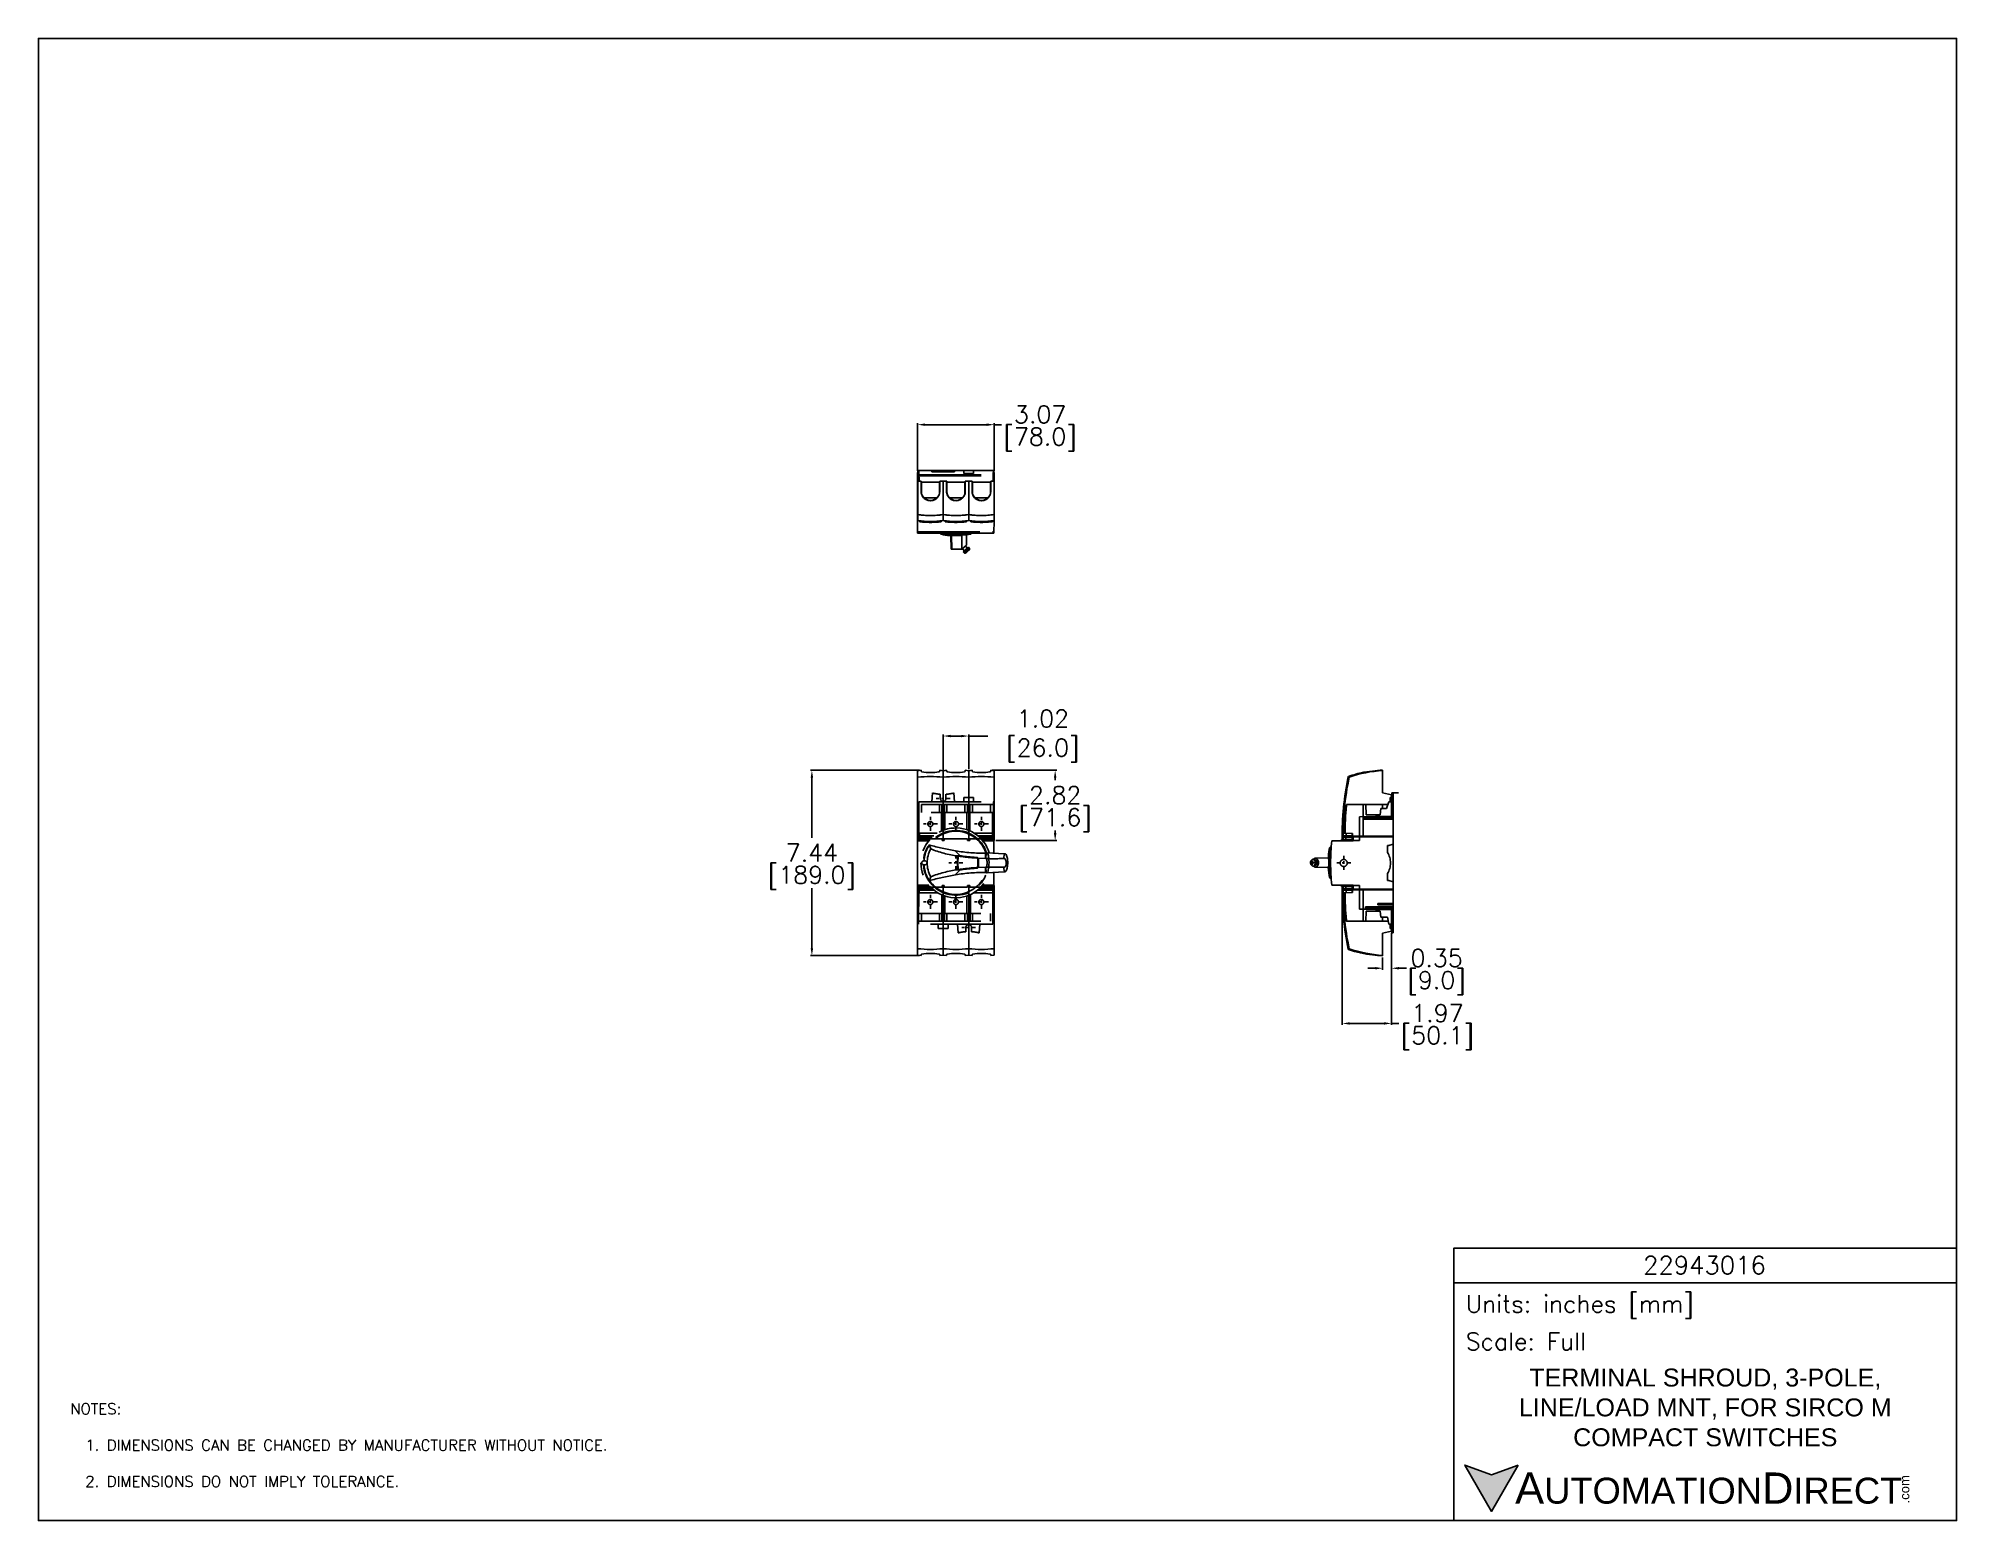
# Model space of a CAD drawing. Header units: inches. Extents: x 864.4 to 941.4, y -8.5 to 51.
import ezdxf

# ---------------------------------------------------------------- set-up
doc = ezdxf.new("R2010")
doc.units = ezdxf.units.IN
doc.header["$LTSCALE"] = 4
doc.header["$MEASUREMENT"] = 0
doc.linetypes.add('CENTER2', pattern=[1.125, 0.75, -0.125, 0.125, -0.125])
doc.linetypes.add('PHANTOM2', pattern=[1.25, 0.625, -0.125, 0.125, -0.125, 0.125, -0.125])
doc.layers.get('0').update_dxf_attribs({"linetype": 'CONTINUOUS'})
doc.layers.get('DEFPOINTS').update_dxf_attribs({"linetype": 'CONTINUOUS'})
for name, color, linetype in [('CENTER', 40, 'CENTER2'), ('DIMENSIONS', 140, 'CONTINUOUS'), ('PHANTOM', 130, 'PHANTOM2'), ('TEXT', 140, 'CONTINUOUS')]:
    doc.layers.add(name, color=color, linetype=linetype)
doc.styles.add('ROMANS', font='romans.shx')
doc.styles.get("Standard").update_dxf_attribs({"font": 'romans.shx'})
doc.styles.add('型式1', font='')
doc.styles.get('型式1').set_extended_font_data('AR MingtiM BIG-5')
doc.dimstyles.get("Standard").update_dxf_attribs({"dimtxt": 0.7, "dimasz": 0.3, "dimexe": 0.0625, "dimexo": 0.0625, "dimgap": 0.0625, "dimtad": 0, "dimtih": 1, "dimtoh": 1, "dimzin": 0, "dimdsep": 46, "dimtxsty": 'Standard', "dimcen": 0.09, "dimadec": 0, "dimazin": 0, "dimtfac": 1, "dimtofl": 0, "dimtmove": 0, "dimatfit": 3, "dimfxl": 1, "dimtolj": 1, "dimtzin": 0, "dimarcsym": 0})

# ---------------------------------------------------------------- blocks, each defined once
blk = doc.blocks.new('*D14')
at = {"layer": 'DEFPOINTS', "color": 0}
for p in [(916.751, 16.9), (918.724, 15.125), (918.724, 11.425)]:
    blk.add_point(p, dxfattribs=at)
at = {"layer": 'DIMENSIONS', "color": 0, "lineweight": -2}
for p, q in [((916.751, 16.838), (916.751, 11.362)), ((918.724, 15.063), (918.724, 11.362)), ((917.051, 11.425), (918.424, 11.425)), ((918.724, 11.425), (919.024, 11.425))]:
    blk.add_line(p, q, dxfattribs=at)
at = {"layer": 'DIMENSIONS', "color": 0}
for points in [[(917.051, 11.475), (917.051, 11.375), (916.751, 11.425)], [(918.424, 11.475), (918.424, 11.375), (918.724, 11.425)]]:
    blk.add_solid(points, dxfattribs=at)
at = {"layer": 'DIMENSIONS', "color": 0, "char_height": 0.7, "attachment_point": 5}
for s, insert in [('\\A1;1.97', (920.569, 11.837)), ('\\A1;[50.1]', (920.569, 10.829))]:
    blk.add_mtext(s, dxfattribs=dict(at, insert=insert))
blk = doc.blocks.new('*D15')
at = {"layer": 'DEFPOINTS', "color": 0}
for p in [(918.724, 15.125), (918.369, 14.138), (918.724, 13.64)]:
    blk.add_point(p, dxfattribs=at)
at = {"layer": 'DIMENSIONS', "color": 0, "lineweight": -2}
for p, q in [((918.724, 15.063), (918.724, 13.578)), ((918.369, 14.075), (918.369, 13.578)), ((918.069, 13.64), (917.769, 13.64)), ((919.024, 13.64), (919.324, 13.64))]:
    blk.add_line(p, q, dxfattribs=at)
at = {"layer": 'DIMENSIONS', "color": 0}
for points in [[(918.069, 13.69), (918.069, 13.59), (918.369, 13.64)], [(919.024, 13.69), (919.024, 13.59), (918.724, 13.64)]]:
    blk.add_solid(points, dxfattribs=at)
at = {"layer": 'DIMENSIONS', "color": 0, "char_height": 0.7, "attachment_point": 5}
for s, insert in [('\\A1;0.35', (920.536, 14.053)), ('\\A1;[9.0]', (920.536, 13.045))]:
    blk.add_mtext(s, dxfattribs=dict(at, insert=insert))
blk = doc.blocks.new('*D16')
at = {"layer": 'DEFPOINTS', "color": 0}
for p in [(901.752, 22.961), (901.752, 21.569), (900.728, 20.732)]:
    blk.add_point(p, dxfattribs=at)
at = {"layer": 'DIMENSIONS', "color": 0, "lineweight": -2}
for p, q in [((900.728, 20.795), (900.728, 23.023)), ((901.028, 22.961), (901.452, 22.961)), ((901.752, 21.632), (901.752, 23.023)), ((901.752, 22.961), (902.527, 22.961))]:
    blk.add_line(p, q, dxfattribs=at)
at = {"layer": 'DIMENSIONS', "color": 0}
for points in [[(901.028, 23.011), (901.028, 22.911), (900.728, 22.961)], [(901.452, 23.011), (901.452, 22.911), (901.752, 22.961)]]:
    blk.add_solid(points, dxfattribs=at)
at = {"layer": 'DIMENSIONS', "color": 0, "insert": (904.489, 22.961), "char_height": 0.7, "attachment_point": 5}
blk.add_mtext('\\A1; 1.02\\P [26.0]', dxfattribs=at)
blk = doc.blocks.new('*D17')
at = {"layer": 'DEFPOINTS', "color": 0}
for p in [(902.775, 35.459), (899.704, 33.544), (902.775, 33.544)]:
    blk.add_point(p, dxfattribs=at)
at = {"layer": 'DIMENSIONS', "color": 0, "lineweight": -2}
for p, q in [((899.704, 33.607), (899.704, 35.522)), ((900.004, 35.459), (902.475, 35.459)), ((902.775, 33.607), (902.775, 35.522)), ((902.775, 35.459), (903.075, 35.459))]:
    blk.add_line(p, q, dxfattribs=at)
at = {"layer": 'DIMENSIONS', "color": 0}
for points in [[(900.004, 35.509), (900.004, 35.409), (899.704, 35.459)], [(902.475, 35.509), (902.475, 35.409), (902.775, 35.459)]]:
    blk.add_solid(points, dxfattribs=at)
at = {"layer": 'DIMENSIONS', "color": 0, "char_height": 0.7, "attachment_point": 5}
for s, insert in [('\\A1;3.07', (904.621, 35.872)), ('\\A1;[78.0]', (904.621, 34.863))]:
    blk.add_mtext(s, dxfattribs=dict(at, insert=insert))
blk = doc.blocks.new('*D19')
at = {"layer": 'DEFPOINTS', "color": 0}
for p in [(899.842, 21.585), (895.459, 14.145), (899.842, 14.145)]:
    blk.add_point(p, dxfattribs=at)
at = {"layer": 'DIMENSIONS', "color": 0, "lineweight": -2}
for p, q in [((899.78, 21.585), (895.397, 21.585)), ((895.459, 21.285), (895.459, 18.873)), ((895.459, 14.445), (895.459, 16.857)), ((899.78, 14.145), (895.397, 14.145))]:
    blk.add_line(p, q, dxfattribs=at)
at = {"layer": 'DIMENSIONS', "color": 0}
for points in [[(895.409, 21.285), (895.509, 21.285), (895.459, 21.585)], [(895.409, 14.445), (895.509, 14.445), (895.459, 14.145)]]:
    blk.add_solid(points, dxfattribs=at)
at = {"layer": 'DIMENSIONS', "color": 0, "char_height": 0.7, "attachment_point": 5}
for s, insert in [('\\A1;7.44', (895.459, 18.278)), ('\\A1;[189.0]', (895.459, 17.269))]:
    blk.add_mtext(s, dxfattribs=dict(at, insert=insert))
blk = doc.blocks.new('*D20')
at = {"layer": 'DEFPOINTS', "color": 0}
for p in [(902.637, 21.585), (902.775, 18.765), (905.224, 18.765)]:
    blk.add_point(p, dxfattribs=at)
at = {"layer": 'DIMENSIONS', "color": 0, "lineweight": -2}
for p, q in [((902.7, 21.585), (905.287, 21.585)), ((905.224, 21.285), (905.224, 21.183)), ((902.838, 18.765), (905.287, 18.765)), ((905.224, 19.065), (905.224, 19.167))]:
    blk.add_line(p, q, dxfattribs=at)
at = {"layer": 'DIMENSIONS', "color": 0}
for points in [[(905.174, 21.285), (905.274, 21.285), (905.224, 21.585)], [(905.174, 19.065), (905.274, 19.065), (905.224, 18.765)]]:
    blk.add_solid(points, dxfattribs=at)
at = {"layer": 'DIMENSIONS', "color": 0, "char_height": 0.7, "attachment_point": 5}
for s, insert in [('\\A1;2.82', (905.224, 20.588)), ('\\A1;[71.6]', (905.224, 19.579))]:
    blk.add_mtext(s, dxfattribs=dict(at, insert=insert))

msp = doc.modelspace()

# ---------------------------------------------------------------- hatches: boundary and pattern name
at = {"layer": 'TEXT'}
msp.add_hatch(color=256, dxfattribs=at).paths.add_polyline_path([(923.81, -6.304), (922.736, -6.695), (921.662, -6.304), (922.736, -8.164)])

# ---------------------------------------------------------------- linework, layer by layer
for p, q in [((899.712, 31.609), (899.712, 33.543)), ((899.712, 33.543), (899.756, 33.543)), ((899.846, 33.189), (899.712, 33.189)), ((899.756, 33.543), (899.759, 33.189)), ((899.846, 32.788), (899.846, 33.189)), ((900.594, 33.189), (900.594, 32.788)), ((900.594, 33.189), (900.732, 33.189)), ((900.732, 31.848), (900.732, 33.189)), ((900.87, 33.189), (900.732, 33.189)), ((900.87, 32.788), (900.87, 33.189)), ((901.618, 33.189), (901.618, 32.788)), ((901.618, 33.189), (901.756, 33.189)), ((901.756, 31.848), (901.756, 33.189)), ((901.893, 33.189), (901.756, 33.189)), ((901.893, 32.788), (901.893, 33.189)), ((902.641, 33.189), (902.641, 32.788)), ((902.641, 33.189), (902.775, 33.189)), ((902.729, 33.189), (902.732, 33.543)), ((902.732, 33.543), (902.775, 33.543)), ((902.775, 31.609), (902.775, 33.543)), ((900.732, 31.609), (900.732, 31.848)), ((901.756, 31.609), (901.756, 31.848))]:
    msp.add_line(p, q)
at = {"ltscale": 0.25}
for p, q in [((899.842, 21.585), (899.704, 21.569)), ((899.704, 21.569), (899.704, 21.305)), ((899.842, 21.585), (899.842, 21.543)), ((900.59, 21.585), (900.728, 21.569)), ((900.59, 21.543), (900.59, 21.585)), ((900.866, 21.585), (900.728, 21.569)), ((900.728, 21.305), (900.728, 21.569)), ((900.728, 21.569), (900.728, 21.305)), ((900.866, 21.585), (900.866, 21.543)), ((901.614, 21.585), (901.752, 21.569)), ((901.614, 21.543), (901.614, 21.585)), ((901.889, 21.585), (901.752, 21.569)), ((901.752, 21.305), (901.752, 21.569)), ((901.752, 21.569), (901.752, 21.305)), ((901.889, 21.585), (901.889, 21.543)), ((902.637, 21.585), (902.775, 21.569)), ((902.637, 21.543), (902.637, 21.585)), ((902.775, 21.305), (902.775, 21.569)), ((902.775, 21.305), (902.775, 21.569)), ((918.369, 21.576), (918.369, 21.592)), ((918.369, 20.684), (918.369, 21.576)), ((900.728, 18.765), (900.728, 21.305)), ((901.752, 18.765), (901.752, 21.305)), ((902.775, 18.765), (902.775, 21.305)), ((918.724, 20.605), (918.369, 20.684)), ((918.724, 19.74), (918.724, 20.605)), ((917.436, 19.718), (918.724, 19.74)), ((917.436, 19.711), (918.719, 19.733)), ((917.436, 18.772), (917.436, 19.718)), ((918.719, 19.733), (918.719, 19.74)), ((899.704, 18.765), (899.748, 18.765)), ((899.748, 18.765), (899.748, 18.83)), ((899.748, 18.83), (900.685, 18.83)), ((900.685, 18.83), (900.685, 18.765)), ((900.685, 18.765), (900.728, 18.765)), ((900.728, 18.765), (900.771, 18.765)), ((900.771, 18.765), (900.771, 18.83)), ((900.771, 18.83), (901.708, 18.83)), ((901.708, 18.83), (901.708, 18.765)), ((901.708, 18.765), (901.752, 18.765)), ((901.752, 18.765), (901.795, 18.765)), ((901.795, 18.765), (901.795, 18.83)), ((901.795, 18.83), (902.732, 18.83)), ((902.732, 18.83), (902.732, 18.765)), ((902.732, 18.765), (902.775, 18.765)), ((916.751, 18.83), (916.781, 18.83)), ((916.756, 18.837), (916.786, 18.837)), ((916.781, 18.83), (916.783, 18.765)), ((916.783, 18.765), (916.781, 18.83)), ((916.783, 18.765), (916.789, 18.765)), ((916.786, 18.837), (916.788, 18.772)), ((916.788, 18.772), (916.786, 18.837)), ((916.788, 18.772), (917.436, 18.772)), ((916.789, 18.765), (916.789, 18.772)), ((916.789, 18.765), (917.431, 18.765)), ((917.431, 18.765), (917.431, 18.772)), ((899.704, 16.965), (899.704, 14.425)), ((899.748, 16.965), (899.704, 16.965)), ((899.748, 16.9), (899.748, 16.965)), ((900.685, 16.965), (900.685, 16.9)), ((900.728, 16.965), (900.685, 16.965)), ((900.728, 16.965), (900.728, 14.425)), ((900.771, 16.965), (900.728, 16.965)), ((900.771, 16.9), (900.771, 16.965)), ((901.708, 16.965), (901.708, 16.9)), ((901.752, 16.965), (901.708, 16.965)), ((901.752, 16.965), (901.752, 14.425)), ((901.795, 16.965), (901.752, 16.965)), ((901.795, 16.9), (901.795, 16.965)), ((902.732, 16.965), (902.732, 16.9)), ((902.775, 16.965), (902.732, 16.965)), ((902.775, 16.965), (902.775, 14.425)), ((916.781, 16.9), (916.783, 16.965)), ((916.783, 16.965), (916.781, 16.9)), ((916.789, 16.965), (916.783, 16.965)), ((916.786, 16.893), (916.788, 16.958)), ((916.788, 16.958), (916.786, 16.893)), ((917.436, 16.958), (916.788, 16.958)), ((916.789, 16.958), (916.789, 16.965)), ((916.789, 16.965), (917.431, 16.965)), ((917.431, 16.965), (917.431, 16.958)), ((917.436, 16.012), (917.436, 16.958)), ((899.748, 16.9), (900.685, 16.9)), ((900.771, 16.9), (901.708, 16.9)), ((901.795, 16.9), (902.732, 16.9)), ((916.781, 16.9), (916.751, 16.9)), ((916.786, 16.893), (916.756, 16.893)), ((917.436, 16.019), (918.719, 15.997)), ((918.724, 15.99), (917.436, 16.012)), ((918.719, 15.997), (918.719, 15.99)), ((918.724, 15.125), (918.724, 15.99)), ((918.369, 15.047), (918.724, 15.125)), ((918.369, 14.154), (918.369, 15.047)), ((899.704, 14.425), (899.704, 14.161)), ((899.704, 14.161), (899.842, 14.145)), ((899.842, 14.145), (899.842, 14.187)), ((900.59, 14.187), (900.59, 14.145)), ((900.59, 14.145), (900.728, 14.161)), ((900.728, 14.425), (900.728, 14.161)), ((900.728, 14.425), (900.728, 14.161)), ((900.728, 14.161), (900.866, 14.145)), ((900.866, 14.145), (900.866, 14.187)), ((901.614, 14.187), (901.614, 14.145)), ((901.614, 14.145), (901.752, 14.161)), ((901.752, 14.425), (901.752, 14.161)), ((901.752, 14.425), (901.752, 14.161)), ((901.752, 14.161), (901.889, 14.145)), ((901.889, 14.145), (901.889, 14.187)), ((902.637, 14.187), (902.637, 14.145)), ((902.637, 14.145), (902.775, 14.161)), ((902.775, 14.425), (902.775, 14.161)), ((918.369, 14.205), (918.369, 14.219)), ((918.369, 14.138), (918.369, 14.154))]:
    msp.add_line(p, q, dxfattribs=at)
for centre, radius, start, end in [((900.22, 32.787), 0.374, 179.9691, 0.0309), ((901.244, 32.787), 0.374, 179.9691, 0.0309), ((902.267, 32.787), 0.374, 179.9691, 0.0309), ((900.22, 35.432), 3.62, 261.93516, 278.12778), ((900.22, 35.193), 3.62, 261.93516, 278.12778), ((901.244, 35.488), 3.676, 261.99676, 278.00373), ((901.244, 35.25), 3.676, 261.997, 278.003), ((902.26, 35.433), 3.62, 261.99809, 278.19073), ((902.267, 35.193), 3.62, 261.87222, 278.06484), ((900.216, 16.568), 4.765, 83.83367, 96.16633), ((900.216, 23.61), 2.115, 260.64893, 279.35107), ((901.24, 16.568), 4.765, 83.83367, 96.16633), ((901.24, 23.61), 2.115, 260.64893, 279.35107), ((902.263, 16.568), 4.765, 83.83367, 96.16633), ((902.263, 23.61), 2.115, 260.64893, 279.35107), ((900.216, 19.162), 4.765, 263.83367, 276.16633), ((900.216, 12.12), 2.115, 80.64893, 99.35107), ((901.24, 19.162), 4.765, 263.83367, 276.16633), ((901.24, 12.12), 2.115, 80.64893, 99.35107), ((902.263, 19.162), 4.765, 263.83367, 276.16633), ((902.263, 12.12), 2.115, 80.64893, 99.35107)]:
    msp.add_arc(centre, radius, start, end)
for centre, radius, start, end in [((918.724, 16.229), 5.359, 93.79092, 108.44538), ((918.724, 16.229), 5.375, 93.77955, 98.08399), ((899.884, 21.573), 0.0512, 214.79345, 256.70498), ((900.548, 21.573), 0.0512, 283.29502, 325.20655), ((900.908, 21.573), 0.0512, 214.79345, 256.70498), ((901.572, 21.573), 0.0512, 283.29502, 325.20655), ((901.932, 21.573), 0.0512, 214.79345, 256.70498), ((902.595, 21.573), 0.0512, 283.29502, 325.20655), ((927.455, 19.062), 10.707, 167.76647, 181.243), ((927.46, 19.069), 10.707, 167.76647, 181.243), ((927.46, 19.069), 10.67, 167.8647, 181.5963), ((918.724, 16.229), 5.394, 102.0553, 108.67677), ((927.46, 16.661), 10.67, 178.40369, 192.1353), ((927.455, 16.668), 10.707, 178.75692, 192.23372), ((927.46, 16.661), 10.707, 178.75692, 192.23372), ((899.884, 14.158), 0.0512, 103.29502, 145.20655), ((900.548, 14.158), 0.0512, 34.79345, 76.70498), ((900.908, 14.158), 0.0512, 103.29502, 145.20655), ((901.572, 14.158), 0.0512, 34.79345, 76.70498), ((901.932, 14.158), 0.0512, 103.29502, 145.20655), ((902.595, 14.158), 0.0512, 34.79345, 76.70498), ((918.368, 18.34), 4.179, 250.84214, 264.50426), ((918.724, 19.502), 5.359, 251.55462, 266.20908), ((918.724, 19.502), 5.375, 261.91601, 266.22045)]:
    msp.add_arc(centre, radius, start, end, dxfattribs=at)
for points, knots in [([(899.704, 21.305), (899.704, 21.098), (899.704, 20.683), (899.704, 20.049), (899.704, 19.409), (899.704, 18.98), (899.704, 18.765)], [0, 0, 0, 0, 0.248199, 0.496398, 0.748201, 1, 1, 1, 1]), ([(916.996, 21.338), (916.998, 21.337), (917, 21.335), (917.019, 21.32), (917.028, 21.313)], [0, 0, 0, 0, 0.493526, 1, 1, 1, 1]), ([(917.968, 21.551), (917.925, 21.545), (917.841, 21.533), (917.728, 21.519), (917.643, 21.508), (917.608, 21.504), (917.595, 21.503), (917.596, 21.503), (917.597, 21.503)], [0, 0, 0, 0, 0.216992, 0.434034, 0.649827, 0.863928, 0.912864, 1, 1, 1, 1]), ([(917.028, 14.418), (917.019, 14.411), (917.002, 14.397), (916.994, 14.39), (916.996, 14.392), (916.996, 14.392)], [0, 0, 0, 0, 0.493545, 0.987087, 1, 1, 1, 1])]:
    msp.add_open_spline(points, degree=3, knots=knots, dxfattribs=at)
at = {"layer": 'CENTER', "ltscale": 0.05}
for p, q in [((901.009, 20.452), (900.448, 20.452)), ((900.728, 20.171), (900.728, 20.732)), ((900.497, 19.431), (899.936, 19.431)), ((900.216, 19.151), (900.216, 19.712)), ((901.52, 19.431), (900.959, 19.431)), ((901.24, 19.151), (901.24, 19.712)), ((902.544, 19.431), (901.983, 19.431)), ((902.263, 19.151), (902.263, 19.712)), ((901.516, 17.871), (900.955, 17.871)), ((901.236, 17.591), (901.236, 18.152)), ((917.088, 17.865), (916.527, 17.865)), ((916.807, 17.585), (916.807, 18.146)), ((900.497, 16.299), (899.936, 16.299)), ((900.216, 16.019), (900.216, 16.58)), ((901.52, 16.299), (900.959, 16.299)), ((901.24, 16.019), (901.24, 16.58)), ((902.544, 16.299), (901.983, 16.299)), ((902.263, 16.019), (902.263, 16.58)), ((901.752, 15), (901.752, 15.561)), ((901.752, 14.998), (901.752, 15.559)), ((902.032, 15.278), (901.471, 15.278))]:
    msp.add_line(p, q, dxfattribs=at)
at = {"layer": 'DEFPOINTS'}
msp.add_lwpolyline([(941.409, -8.534), (864.409, -8.534), (864.409, 50.966), (941.409, 50.966)], close=True, dxfattribs=at)
at = {"layer": 'PHANTOM'}
for p, q in [((899.704, 33.544), (899.724, 33.544)), ((899.704, 33.544), (899.704, 33.19)), ((899.704, 33.19), (899.704, 31.104)), ((899.842, 33.19), (899.704, 33.19)), ((899.714, 33.623), (899.756, 33.623)), ((899.714, 33.544), (899.714, 33.623)), ((899.724, 33.544), (899.727, 33.19)), ((899.756, 33.623), (900.275, 33.623)), ((899.756, 33.19), (899.756, 33.623)), ((899.756, 33.448), (902.741, 33.448)), ((899.756, 33.408), (902.741, 33.408)), ((899.842, 32.788), (899.842, 33.19)), ((900.578, 33.149), (899.854, 33.149)), ((899.854, 33.149), (899.854, 32.689)), ((900.275, 33.623), (900.3, 33.623)), ((900.275, 33.561), (900.275, 33.623)), ((900.3, 33.564), (900.275, 33.561)), ((901.181, 33.561), (900.275, 33.561)), ((900.3, 33.564), (900.3, 33.623)), ((900.3, 33.623), (900.614, 33.623)), ((900.3, 33.564), (900.614, 33.562)), ((900.578, 32.689), (900.578, 33.149)), ((900.59, 33.19), (900.59, 32.788)), ((900.728, 33.19), (900.59, 33.19)), ((900.614, 33.562), (900.614, 33.623)), ((900.614, 33.623), (900.842, 33.623)), ((900.728, 31.848), (900.728, 33.19)), ((900.866, 33.19), (900.728, 33.19)), ((900.842, 33.562), (900.842, 33.623)), ((900.842, 33.623), (901.156, 33.623)), ((900.842, 33.564), (901.156, 33.564)), ((900.866, 32.788), (900.866, 33.19)), ((901.602, 33.149), (900.878, 33.149)), ((900.878, 33.149), (900.878, 32.689)), ((901.156, 33.564), (901.156, 33.623)), ((901.156, 33.623), (901.181, 33.623)), ((901.181, 33.561), (901.156, 33.564)), ((901.181, 33.623), (901.181, 33.561)), ((901.181, 33.623), (902.744, 33.623)), ((901.555, 33.619), (901.555, 33.497)), ((901.555, 33.619), (901.949, 33.619)), ((901.949, 33.497), (901.555, 33.497)), ((901.602, 32.689), (901.602, 33.149)), ((901.614, 33.19), (901.614, 32.788)), ((901.752, 33.19), (901.614, 33.19)), ((901.752, 31.848), (901.752, 33.19)), ((901.889, 33.19), (901.752, 33.19)), ((901.889, 32.788), (901.889, 33.19)), ((902.626, 33.149), (901.901, 33.149)), ((901.901, 33.149), (901.901, 32.689)), ((901.949, 33.497), (901.949, 33.619)), ((902.626, 32.689), (902.626, 33.149)), ((902.637, 33.19), (902.637, 32.788)), ((902.775, 33.19), (902.637, 33.19)), ((902.741, 33.408), (902.737, 33.19)), ((902.744, 33.623), (902.741, 33.448)), ((902.741, 33.448), (902.741, 33.408)), ((902.744, 33.623), (902.768, 33.623)), ((902.752, 33.19), (902.756, 33.544)), ((902.756, 33.544), (902.775, 33.544)), ((902.768, 33.622), (902.768, 33.623)), ((902.768, 33.544), (902.768, 33.622)), ((902.775, 33.544), (902.775, 33.19)), ((902.775, 31.848), (902.775, 33.19)), ((900.477, 32.526), (899.95, 32.526)), ((901.5, 32.526), (900.974, 32.526)), ((902.524, 32.526), (901.998, 32.526)), ((899.785, 31.599), (899.788, 31.563)), ((900.645, 31.563), (900.647, 31.599)), ((900.728, 31.61), (900.728, 31.848)), ((900.809, 31.599), (900.811, 31.563)), ((901.668, 31.563), (901.671, 31.599)), ((901.752, 31.61), (901.752, 31.848)), ((901.833, 31.599), (901.835, 31.563)), ((902.709, 31.601), (902.709, 31.565)), ((902.768, 31.104), (902.775, 31.61)), ((902.775, 31.848), (902.775, 31.61)), ((902.775, 31.615), (902.775, 31.614)), ((899.704, 31.154), (902.768, 31.154)), ((899.704, 31.104), (900.614, 31.104)), ((900.614, 31.104), (900.614, 31.097)), ((900.614, 31.097), (901.858, 31.097)), ((900.645, 31.064), (901.833, 31.066)), ((901.039, 31.012), (901.065, 31.016)), ((901.039, 31.012), (901.048, 30.465)), ((901.065, 31.016), (901.072, 30.465)), ((901.472, 31.02), (901.667, 31.036)), ((901.472, 31.02), (901.472, 30.465)), ((901.66, 30.622), (901.667, 31.036)), ((901.667, 31.036), (901.833, 31.066)), ((901.858, 31.097), (901.858, 31.105)), ((901.867, 31.105), (902.768, 31.104)), ((901.048, 30.465), (901.072, 30.465)), ((901.072, 30.465), (901.472, 30.465)), ((901.472, 30.465), (901.66, 30.622)), ((901.501, 30.489), (901.577, 30.399)), ((901.532, 30.361), (901.743, 30.538)), ((901.532, 30.361), (901.573, 30.312)), ((901.573, 30.312), (901.783, 30.49)), ((901.698, 30.5), (901.622, 30.59)), ((901.691, 30.355), (901.646, 30.32)), ((901.689, 30.357), (901.719, 30.382)), ((901.691, 30.355), (901.689, 30.357)), ((901.721, 30.38), (901.719, 30.382)), ((901.763, 30.419), (901.721, 30.38)), ((901.783, 30.49), (901.743, 30.538)), ((899.756, 19.058), (899.756, 20.316)), ((899.756, 20.316), (902.741, 20.316)), ((902.744, 20.206), (899.756, 20.206)), ((899.854, 19.895), (899.854, 20.206)), ((900.578, 20.206), (899.854, 20.206)), ((900.3, 20.675), (900.275, 20.316)), ((900.578, 19.895), (900.578, 20.206)), ((900.614, 20.45), (900.614, 20.623)), ((900.673, 19.895), (900.673, 20.206)), ((900.779, 19.895), (900.779, 20.206)), ((900.842, 20.623), (900.842, 20.45)), ((900.878, 19.895), (900.878, 20.206)), ((901.181, 20.316), (901.156, 20.675)), ((901.555, 20.493), (901.555, 20.316)), ((901.949, 20.493), (901.555, 20.493)), ((901.602, 20.206), (901.602, 19.895)), ((901.7, 19.895), (901.7, 20.206)), ((901.804, 20.206), (901.804, 19.15)), ((901.901, 19.895), (901.901, 20.206)), ((901.949, 20.316), (901.949, 20.493)), ((902.626, 20.206), (902.626, 19.895)), ((902.744, 20.316), (902.741, 20.316)), ((902.744, 20.316), (902.744, 19.679)), ((916.912, 20.206), (916.923, 20.206)), ((916.923, 20.206), (918.583, 20.206)), ((917.585, 19.694), (917.585, 20.206)), ((917.701, 20.206), (917.708, 19.804)), ((918.276, 19.804), (918.3, 20.046)), ((918.3, 20.046), (918.525, 20.046)), ((918.362, 20.206), (918.365, 20.046)), ((918.525, 20.046), (918.623, 20.316)), ((918.623, 20.316), (918.798, 20.316)), ((918.672, 20.316), (918.672, 20.493)), ((918.672, 20.493), (918.794, 20.493)), ((918.737, 20.493), (918.739, 20.675)), ((918.739, 20.675), (918.798, 20.675)), ((918.794, 20.493), (918.794, 20.316)), ((918.798, 20.675), (918.798, 20.316)), ((918.798, 20.675), (918.999, 20.675)), ((918.798, 19.694), (918.798, 20.316)), ((899.704, 19.694), (899.704, 19.627)), ((899.704, 16.979), (899.704, 19.686)), ((899.756, 19.686), (899.704, 19.686)), ((902.744, 19.895), (899.756, 19.895)), ((900.656, 19.145), (900.656, 19.895)), ((900.8, 19.201), (900.8, 19.895)), ((901.68, 19.895), (901.68, 19.199)), ((902.712, 19.895), (902.712, 18.813)), ((902.768, 19.615), (902.712, 19.615)), ((902.728, 19.679), (902.728, 19.615)), ((902.728, 19.679), (902.768, 19.679)), ((902.768, 19.615), (902.768, 19.679)), ((902.768, 18.254), (902.768, 19.615)), ((902.768, 19.485), (902.768, 19.544)), ((917.585, 19.694), (918.798, 19.694)), ((917.585, 19.694), (917.585, 19.627)), ((918.798, 19.627), (917.585, 19.627)), ((917.585, 18.942), (917.585, 19.627)), ((917.708, 19.804), (918.276, 19.804)), ((918.798, 19.627), (918.798, 19.694)), ((918.798, 18.942), (918.798, 19.627)), ((899.764, 18.906), (899.704, 18.87)), ((900.147, 18.751), (899.704, 18.751)), ((899.756, 19.058), (900.493, 19.058)), ((899.758, 19.058), (899.758, 18.902)), ((899.758, 18.755), (899.758, 18.818)), ((899.758, 18.818), (899.766, 18.816)), ((899.764, 18.818), (899.758, 18.818)), ((899.788, 18.755), (899.758, 18.755)), ((899.764, 18.818), (899.764, 18.906)), ((899.764, 18.818), (899.766, 18.816)), ((899.766, 18.816), (899.766, 18.835)), ((899.766, 18.835), (899.767, 18.835)), ((899.769, 19.058), (899.767, 19.057)), ((899.767, 18.835), (899.767, 19.057)), ((899.769, 19.058), (899.769, 19.058)), ((899.771, 18.751), (899.771, 18.755)), ((899.775, 19.058), (899.775, 18.956)), ((899.775, 18.956), (899.779, 18.956)), ((899.775, 18.956), (900.352, 18.956)), ((899.779, 18.9), (899.775, 18.9)), ((899.775, 18.9), (899.775, 18.813)), ((900.286, 18.9), (899.775, 18.9)), ((899.775, 18.813), (899.788, 18.81)), ((900.201, 18.813), (899.775, 18.813)), ((899.779, 18.956), (899.779, 18.9)), ((899.788, 18.813), (899.788, 18.755)), ((900.229, 18.427), (900.173, 18.588)), ((902.712, 19.057), (901.979, 19.057)), ((902.12, 18.956), (902.704, 18.956)), ((902.704, 18.9), (902.185, 18.9)), ((902.712, 18.813), (902.271, 18.813)), ((902.768, 18.751), (902.324, 18.751)), ((902.7, 18.956), (902.7, 18.9)), ((902.704, 18.956), (902.7, 18.956)), ((902.704, 18.9), (902.7, 18.9)), ((902.704, 18.956), (902.704, 18.9)), ((902.708, 18.755), (902.708, 18.751)), ((902.709, 18.755), (902.709, 18.813)), ((902.712, 18.813), (902.709, 18.81)), ((902.716, 18.751), (902.716, 18.947)), ((902.716, 18.947), (902.768, 18.915)), ((902.768, 18.751), (902.768, 18.915)), ((916.305, 18.499), (916.272, 18.499)), ((916.272, 18.499), (916.272, 17.877)), ((916.329, 18.744), (916.329, 18.744)), ((917.187, 18.751), (916.33, 18.751)), ((917.16, 18.818), (916.713, 18.81)), ((916.713, 18.81), (916.713, 18.751)), ((916.74, 18.81), (916.74, 18.751)), ((916.831, 19.056), (916.859, 19.058)), ((916.831, 18.956), (917.16, 18.959)), ((916.831, 18.956), (916.831, 18.901)), ((917.16, 18.898), (916.831, 18.901)), ((917.16, 19.055), (916.859, 19.058)), ((916.859, 18.956), (916.859, 18.9)), ((916.896, 18.813), (916.896, 18.9)), ((916.902, 19.057), (916.902, 18.956)), ((917.148, 18.958), (917.148, 19.055)), ((917.148, 18.898), (917.148, 18.817)), ((917.16, 19.055), (917.16, 18.959)), ((917.16, 18.947), (917.187, 18.91)), ((917.585, 18.942), (917.16, 18.947)), ((917.16, 18.947), (917.16, 18.898)), ((917.16, 18.751), (917.16, 18.818)), ((917.187, 18.751), (917.187, 18.91)), ((917.187, 18.91), (918.798, 18.91)), ((918.798, 18.942), (917.585, 18.942)), ((918.611, 18.564), (918.563, 18.564)), ((918.563, 18.564), (918.563, 18.291)), ((918.611, 18.564), (918.798, 18.618)), ((918.798, 18.91), (918.798, 18.942)), ((918.798, 18.618), (918.798, 18.91)), ((918.798, 18.618), (918.798, 17.113)), ((901.213, 18.358), (901.406, 18.152)), ((901.221, 18.357), (901.221, 18.349)), ((901.389, 18.171), (901.308, 18.147)), ((901.331, 18.144), (901.367, 18.154)), ((901.389, 18.152), (901.389, 18.171)), ((902.099, 18.081), (902.126, 18.062)), ((902.108, 18.084), (902.108, 18.075)), ((902.139, 18.062), (902.108, 18.084)), ((902.428, 18.046), (902.139, 18.062)), ((902.47, 18.27), (902.428, 18.046)), ((902.428, 18.254), (902.448, 18.254)), ((902.428, 18.254), (902.428, 18.046)), ((902.47, 18.27), (902.448, 18.254)), ((902.47, 18.27), (902.475, 18.27)), ((903.194, 18.231), (902.475, 18.27)), ((902.475, 18.27), (902.475, 18.27)), ((903.156, 18.049), (903.194, 18.231)), ((915.53, 17.897), (915.495, 17.897)), ((915.53, 17.857), (915.495, 17.857)), ((915.53, 17.897), (915.531, 17.954)), ((915.551, 17.897), (915.53, 17.897)), ((915.531, 17.8), (915.53, 17.857)), ((915.53, 17.857), (915.551, 17.857)), ((915.531, 17.8), (915.556, 17.82)), ((915.555, 17.897), (915.557, 17.954)), ((915.593, 17.897), (915.555, 17.897)), ((915.555, 17.857), (915.593, 17.857)), ((915.557, 17.8), (915.555, 17.857)), ((915.624, 18.015), (915.579, 18.015)), ((915.579, 17.739), (915.624, 17.739)), ((916.195, 18.072), (915.64, 18.062)), ((915.64, 18.013), (915.64, 18.062)), ((915.64, 17.692), (915.64, 17.741)), ((915.734, 17.956), (915.697, 17.956)), ((915.697, 17.798), (915.734, 17.798)), ((915.729, 17.958), (915.725, 17.956)), ((915.725, 17.798), (915.729, 17.796)), ((916.239, 17.287), (916.239, 18.467)), ((916.272, 17.877), (916.272, 17.255)), ((899.704, 16.979), (899.764, 16.979)), ((899.704, 16.115), (899.704, 16.979)), ((899.768, 16.981), (899.764, 16.979)), ((899.764, 16.979), (899.764, 16.783)), ((899.768, 16.981), (900.155, 16.981)), ((899.768, 16.673), (899.768, 16.981)), ((900.229, 17.315), (900.173, 17.154)), ((901.213, 17.384), (901.406, 17.59)), ((901.221, 17.385), (901.221, 17.393)), ((901.389, 17.571), (901.308, 17.595)), ((901.367, 17.588), (901.331, 17.599)), ((901.389, 17.571), (901.389, 17.591)), ((902.119, 17.68), (902.091, 17.661)), ((902.139, 17.68), (902.108, 17.658)), ((902.108, 17.673), (902.108, 17.658)), ((902.139, 17.68), (902.428, 17.696)), ((902.316, 16.981), (902.724, 16.981)), ((902.428, 17.696), (902.47, 17.472)), ((902.428, 17.696), (902.428, 17.488)), ((902.448, 17.488), (902.428, 17.488)), ((902.448, 17.488), (902.47, 17.472)), ((902.47, 17.472), (902.475, 17.472)), ((902.475, 17.472), (903.194, 17.511)), ((902.475, 17.472), (902.475, 17.472)), ((902.724, 16.981), (902.724, 15.414)), ((902.724, 16.979), (902.768, 16.979)), ((902.768, 16.979), (902.768, 16.986)), ((902.768, 16.856), (902.768, 16.979)), ((902.768, 16.815), (902.768, 16.979)), ((903.156, 17.693), (903.194, 17.511)), ((915.64, 17.692), (916.195, 17.682)), ((916.272, 17.255), (916.303, 17.255)), ((916.329, 16.986), (916.327, 16.986)), ((916.33, 16.979), (917.187, 16.979)), ((916.713, 16.979), (916.713, 16.92)), ((916.74, 16.92), (916.74, 16.979)), ((917.16, 16.913), (917.16, 16.979)), ((917.187, 16.82), (917.187, 16.979)), ((918.563, 17.439), (918.563, 17.166)), ((918.563, 17.166), (918.611, 17.166)), ((918.798, 17.113), (918.611, 17.166)), ((918.798, 16.82), (918.798, 17.113)), ((899.704, 16.82), (899.764, 16.783)), ((899.757, 16.788), (899.757, 16.115)), ((899.757, 16.673), (900.512, 16.673)), ((899.768, 16.917), (900.211, 16.917)), ((899.775, 16.83), (900.299, 16.83)), ((899.775, 16.774), (899.775, 16.83)), ((900.366, 16.774), (899.775, 16.774)), ((900.676, 15.525), (900.676, 16.588)), ((900.8, 15.836), (900.8, 16.541)), ((901.68, 16.543), (901.68, 15.836)), ((901.823, 16.601), (901.823, 15.836)), ((901.96, 16.673), (902.724, 16.673)), ((902.724, 16.774), (902.105, 16.774)), ((902.172, 16.83), (902.724, 16.83)), ((902.26, 16.917), (902.724, 16.917)), ((902.724, 16.829), (902.768, 16.856)), ((902.724, 16.83), (902.724, 16.83)), ((902.724, 16.774), (902.724, 16.774)), ((902.724, 16.672), (902.724, 16.673)), ((902.768, 16.044), (902.768, 16.856)), ((916.713, 16.92), (916.74, 16.92)), ((916.74, 16.92), (917.16, 16.913)), ((916.831, 16.83), (916.831, 16.775)), ((916.831, 16.672), (917.16, 16.675)), ((916.859, 16.83), (917.16, 16.833)), ((916.859, 16.83), (916.859, 16.774)), ((917.16, 16.772), (916.859, 16.774)), ((916.896, 16.83), (916.896, 16.917)), ((916.902, 16.774), (916.902, 16.673)), ((917.148, 16.913), (917.148, 16.832)), ((917.148, 16.675), (917.148, 16.772)), ((917.16, 16.783), (917.16, 16.833)), ((917.16, 16.783), (917.187, 16.82)), ((917.16, 16.783), (917.585, 16.788)), ((917.16, 16.772), (917.16, 16.675)), ((918.798, 16.82), (917.187, 16.82)), ((917.585, 16.788), (918.798, 16.788)), ((917.585, 15.525), (917.585, 16.788)), ((918.171, 16.245), (918.798, 16.245)), ((918.171, 16.186), (918.171, 16.245)), ((918.171, 16.186), (918.798, 16.186)), ((918.23, 16.186), (918.23, 16.245)), ((918.798, 16.788), (918.798, 16.82)), ((918.798, 16.245), (918.798, 16.788)), ((918.798, 16.245), (918.798, 16.186)), ((918.798, 16.111), (918.798, 16.186)), ((899.757, 16.115), (899.704, 16.115)), ((899.735, 15.414), (899.735, 16.115)), ((899.735, 15.836), (902.724, 15.836)), ((899.735, 15.525), (902.724, 15.525)), ((899.735, 15.414), (899.738, 15.414)), ((902.724, 15.414), (899.738, 15.414)), ((899.854, 15.525), (899.854, 15.836)), ((900.531, 15.414), (900.531, 15.237)), ((900.578, 15.836), (900.578, 15.525)), ((900.779, 15.836), (900.779, 15.525)), ((900.878, 15.525), (900.878, 15.836)), ((900.925, 15.237), (900.925, 15.414)), ((901.298, 15.414), (901.324, 15.055)), ((901.602, 15.836), (901.602, 15.525)), ((901.7, 15.836), (901.7, 15.525)), ((901.807, 15.836), (901.807, 15.525)), ((901.901, 15.836), (901.901, 15.525)), ((902.18, 15.055), (902.205, 15.414)), ((902.626, 15.836), (902.626, 15.525)), ((902.768, 16.044), (902.724, 16.044)), ((902.768, 16.103), (902.768, 16.118)), ((916.864, 15.836), (916.885, 15.836)), ((916.912, 15.525), (916.914, 15.525)), ((918.598, 15.525), (916.912, 15.525)), ((916.915, 15.525), (916.922, 15.525)), ((917.677, 16.111), (918.798, 16.111)), ((917.677, 16.111), (917.677, 16.044)), ((918.798, 16.044), (917.677, 16.044)), ((917.708, 15.926), (917.701, 15.525)), ((918.276, 15.926), (917.708, 15.926)), ((917.736, 16.044), (917.736, 16.111)), ((918.3, 15.684), (918.276, 15.926)), ((918.562, 15.684), (918.3, 15.684)), ((918.365, 15.684), (918.362, 15.525)), ((918.623, 15.414), (918.562, 15.684)), ((918.798, 15.414), (918.623, 15.414)), ((918.672, 15.237), (918.672, 15.414)), ((918.739, 15.055), (918.736, 15.414)), ((918.798, 16.118), (918.798, 16.118)), ((918.798, 16.118), (918.798, 16.051)), ((918.798, 16.044), (918.798, 16.111)), ((918.798, 16.051), (918.798, 16.051)), ((918.798, 15.414), (918.798, 16.044)), ((918.798, 15.414), (918.798, 15.055)), ((900.531, 15.237), (900.925, 15.237)), ((901.637, 15.107), (901.637, 15.28)), ((901.866, 15.28), (901.866, 15.107)), ((918.737, 15.237), (918.672, 15.237)), ((918.739, 15.055), (918.798, 15.055))]:
    msp.add_line(p, q, dxfattribs=at)
at = {"layer": 'PHANTOM', "flags": 128}
for points in [[(901.644, 30.319), (901.644, 30.319), (901.644, 30.319), (901.644, 30.319), (901.645, 30.319), (901.646, 30.32)], [(901.763, 30.419), (901.764, 30.419), (901.764, 30.42), (901.765, 30.42), (901.765, 30.42)], [(915.667, 17.877), (915.662, 17.832), (915.649, 17.792), (915.627, 17.762), (915.6, 17.743), (915.578, 17.739)], [(915.579, 18.015), (915.6, 18.011), (915.627, 17.992), (915.649, 17.962), (915.662, 17.922), (915.667, 17.877)], [(915.624, 18.015), (915.631, 18.014), (915.659, 18.003), (915.684, 17.978), (915.702, 17.943), (915.711, 17.9), (915.711, 17.854), (915.702, 17.811), (915.684, 17.776), (915.659, 17.751), (915.631, 17.74), (915.624, 17.739)], [(915.696, 17.797), (915.714, 17.792), (915.735, 17.799), (915.753, 17.817), (915.765, 17.845), (915.769, 17.877), (915.765, 17.909), (915.753, 17.937), (915.735, 17.955), (915.714, 17.962), (915.696, 17.957)], [(916.831, 16.83), (916.838, 16.83), (916.859, 16.83)], [(916.859, 16.774), (916.838, 16.775), (916.831, 16.775)]]:
    msp.add_lwpolyline(points, dxfattribs=at)
at = {"layer": 'PHANTOM'}
msp.add_lwpolyline([(916.187, 17.682), (916.205, 17.47), (916.239, 17.287)], dxfattribs=at)
for centre, radius in [((900.216, 19.431), 0.102), ((901.24, 19.431), 0.102), ((902.263, 19.431), 0.102), ((916.807, 17.865), 0.142), ((900.216, 16.299), 0.102), ((901.24, 16.299), 0.102), ((902.263, 16.299), 0.102)]:
    msp.add_circle(centre, radius, dxfattribs=at)
for centre, radius, start, end in [((900.728, 40.024), 6.463, 268.98787, 271.01229), ((900.216, 32.782), 0.374, 179.08789, 0.91211), ((901.24, 32.782), 0.374, 179.08789, 0.91211), ((902.263, 32.782), 0.374, 179.08789, 0.91211), ((900.216, 35.691), 3.876, 262.4127, 277.5873), ((900.216, 35.194), 3.62, 261.87223, 278.12778), ((901.24, 35.691), 3.876, 262.4127, 277.5873), ((901.24, 35.194), 3.62, 261.87222, 278.12778), ((902.263, 35.691), 3.876, 262.4127, 277.5873), ((902.263, 35.194), 3.62, 261.87222, 278.12778), ((900.216, 35.184), 3.646, 263.25138, 276.74862), ((901.242, 23.518), 7.612, 85.29363, 94.73527), ((900.653, 31.103), 0.0393, 188.40098, 258.58866), ((901.031, 32.454), 1.442, 254.47387, 270.31888), ((901.24, 35.184), 3.646, 263.25138, 276.74862), ((901.247, 33.08), 2.072, 264.96224, 276.25296), ((901.821, 31.101), 0.0371, 289.00586, 354.45763), ((902.263, 35.184), 3.646, 263.25138, 277.01156), ((901.604, 30.361), 0.0582, 237.97354, 312.98434), ((901.739, 30.464), 0.051, 300.61888, 30.64162), ((900.728, 22.292), 1.673, 255.17424, 266.08737), ((900.728, 20.452), 0.114, 180, 0), ((900.728, 22.292), 1.673, 273.91263, 284.82576), ((927.469, 19.056), 10.609, 173.77904, 179.99062), ((927.461, 19.056), 10.611, 173.78052, 175.46737), ((927.461, 19.056), 10.609, 173.77905, 175.46629), ((901.236, 17.871), 1.4, 16.41934, 343.62203), ((927.461, 19.056), 10.63, 175.4751, 180), ((901.236, 17.871), 1.301, 17.83918, 176.47372), ((901.249, 17.87), 1.293, 146.28694, 176.26111), ((902.487, 26.608), 8.348, 253.90647, 261.27681), ((901.236, 17.871), 1.271, 17.53119, 145.85049), ((924.154, 17.865), 7.874, 173.54055, 186.45945), ((899.962, 17.857), 0.0976, 90.6595, 171.59905), ((899.967, 17.892), 0.104, 191.41947, 266.32375), ((901.236, 17.871), 1.301, 183.47496, 342.16082), ((901.256, 17.875), 1.301, 183.81975, 213.61826), ((899.975, 17.847), 0.108, 12.77586, 97.7171), ((899.979, 17.89), 0.104, 260.10439, 349.4008), ((901.232, 17.871), 1.147, 150.99174, 209.0083), ((901.945, 22.818), 4.714, 248.64849, 262.22996), ((902.443, 26.139), 7.886, 261.08618, 270.03528), ((909.104, 17.871), 7.801, 177.97158, 182.02842), ((904.885, 17.871), 3.565, 175.61506, 184.3843), ((902.458, 25.202), 7.148, 260.93133, 267.33857), ((902.753, 28.34), 10.28, 262.25289, 266.3523), ((902.853, 29.431), 11.371, 262.69194, 266.24524), ((896.671, 17.974), 5.455, 356.91084, 0.91987), ((897.235, 17.871), 4.908, 357.77305, 2.22695), ((902.767, 23.567), 5.532, 266.48565, 274.0279), ((902.431, 18.004), 0.0422, 21.69109, 93.58421), ((902.432, 17.736), 0.0397, 264.12573, 339.14756), ((901.993, 17.872), 0.5, 342.51869, 17.21169), ((902.469, 18.211), 0.0593, 26.95075, 85.13927), ((901.14, 17.875), 1.429, 344.79836, 14.68757), ((903.167, 17.98), 0.07, 57.48346, 98.9731), ((903.168, 17.758), 0.0661, 259.46182, 321.89927), ((903.2, 18.164), 0.0677, 38.27292, 95.33819), ((902.962, 17.866), 0.298, 329.97394, 35.58422), ((902.466, 17.875), 0.855, 336.30422, 22.79497), ((915.6, 17.891), 0.125, 99.72557, 186.60898), ((915.621, 17.879), 0.146, 180.6643, 252.99927), ((915.615, 17.877), 0.122, 170.68881, 189.31119), ((915.544, 17.923), 0.0335, 67.78558, 112.21442), ((915.544, 17.831), 0.0335, 247.78558, 292.21442), ((915.63, 17.877), 0.0585, 160.31838, 199.68162), ((915.473, 17.877), 0.122, 350.68881, 9.31119), ((917.927, 18.059), 1.737, 166.40233, 179.5755), ((914.997, 17.877), 1.214, 350.76971, 9.22926), ((917.855, 17.865), 0.827, 328.99728, 31.00272), ((902.509, 9.035), 8.449, 98.76716, 106.04953), ((901.236, 17.871), 1.271, 214.14765, 342.46878), ((901.992, 12.742), 4.901, 98.03026, 111.09129), ((902.443, 9.603), 7.886, 89.96472, 98.91382), ((902.512, 10.064), 7.627, 92.95634, 98.90705), ((902.753, 7.402), 10.28, 93.69301, 97.74706), ((902.729, 7.589), 10.088, 93.52875, 97.53438), ((902.757, 9.949), 7.754, 87.05282, 92.43526), ((902.475, 17.521), 0.0488, 269.6008, 334.83636), ((903.199, 17.582), 0.0707, 265.66831, 314.56786), ((927.461, 16.674), 10.63, 180.01073, 184.52465), ((927.49, 16.674), 10.63, 180.00935, 186.20858), ((927.461, 16.674), 10.611, 184.53263, 186.21948), ((927.461, 16.674), 10.609, 184.53371, 186.22095), ((901.752, 13.438), 1.673, 93.91263, 104.82576), ((901.752, 15.278), 0.114, 360, 180), ((901.752, 13.438), 1.673, 75.17424, 86.08737)]:
    msp.add_arc(centre, radius, start, end, dxfattribs=at)
msp.add_ellipse((915.642, 17.877), major_axis=(0, 0.185), ratio=0.83919, start_param=3.126946, end_param=6.297832, dxfattribs=at)
for points, knots in [([(916.885, 19.895), (916.871, 19.895), (916.857, 19.895), (916.864, 19.895), (916.864, 19.895)], [0, 0, 0, 0, 0.993495, 1, 1, 1, 1]), ([(916.272, 18.499), (916.268, 18.498), (916.26, 18.496), (916.25, 18.488), (916.242, 18.479), (916.24, 18.471), (916.239, 18.467)], [0, 0, 0, 0, 0.248675, 0.506447, 0.760851, 1, 1, 1, 1]), ([(915.556, 17.934), (915.554, 17.936), (915.546, 17.942), (915.538, 17.949), (915.531, 17.954)], [0, 0, 0, 0, 0.251343, 1, 1, 1, 1]), ([(902.768, 16.986), (902.768, 17.096), (902.768, 17.263), (902.768, 17.43), (902.768, 17.488)], [0, 0, 0, 0, 0.656308, 1, 1, 1, 1]), ([(916.239, 17.287), (916.24, 17.283), (916.242, 17.275), (916.25, 17.265), (916.26, 17.258), (916.268, 17.256), (916.272, 17.255)], [0, 0, 0, 0, 0.239223, 0.493533, 0.751342, 1, 1, 1, 1])]:
    msp.add_open_spline(points, degree=3, knots=knots, dxfattribs=at)
at = {"layer": 'TEXT'}
msp.add_line((921.231, 1.015), (941.409, 1.015), dxfattribs=at)
for points in [[(921.231, -8.534), (921.231, 2.406), (941.409, 2.406), (941.409, -8.534)], [(923.81, -6.304), (922.736, -8.164), (921.662, -6.304), (922.736, -6.695)]]:
    msp.add_lwpolyline(points, close=True, dxfattribs=at)

# ---------------------------------------------------------------- texts
for s, insert, char_height, width, attachment_point, style in [('22943016', (931.289, 1.72), 0.7193, 13.54038, 5, 'ROMANS'), (' Units: inches [mm]', (921.231, 0.048), 0.69546, 20.17865, 4, 'ROMANS'), (' Scale: Full', (921.231, -1.342), 0.69546, 20.17865, 4, 'ROMANS'), ('{\\fArial|b0|i0|c0|p34;     \\H1.2x;A\\H0.8333x;UTOMATION\\H1.2x;D\\H0.8333x;IRECT}', (921.662, -7.234), 1.04319, 17.67136, 4, '型式1')]:
    msp.add_mtext(s, dxfattribs=dict(at, insert=insert, char_height=char_height, width=width, attachment_point=attachment_point, style=style))
at = {"layer": 'TEXT', "insert": (931.32, -3.994), "char_height": 0.71934, "width": 16.1219, "attachment_point": 5}
msp.add_mtext('{\\fArial|b0|i0|c0|p34;TERMINAL SHROUD, 3-POLE, LINE/LOAD MNT, FOR SIRCO M COMPACT SWITCHES}', dxfattribs=at)
at = {"layer": 'TEXT', "insert": (865.691, -3.826), "char_height": 0.4375, "attachment_point": 1, "style": 'ROMANS'}
msp.add_mtext_dynamic_manual_height_columns('NOTES:\\P\\P  1. DIMENSIONS CAN BE CHANGED BY MANUFACTURER WITHOUT NOTICE.\\P\\P  2. DIMENSIONS DO NOT IMPLY TOLERANCE.', width=28.12604, gutter_width=1.25, heights=[0], dxfattribs=at)
at = {"layer": 'TEXT', "insert": (939.134, -7.845), "char_height": 0.37555, "width": 1.11288, "attachment_point": 1, "rotation": 90, "style": '型式1'}
msp.add_mtext('{\\fArial|b0|i0|c0|p34;.com}', dxfattribs=at)

# ---------------------------------------------------------------- dimensions: what is measured, and where the dimension line sits
at = {"layer": 'DIMENSIONS'}
for base, p1, p2, picture, middle in [((902.775, 35.459), (899.704, 33.544), (902.775, 33.544), '*D17', (904.621, 35.459)), ((918.724, 11.425), (916.751, 16.9), (918.724, 15.125), '*D14', (920.569, 11.425)), ((918.7235, 13.6405), (918.3692, 14.138), (918.7235, 15.1254), '*D15', (920.536, 13.6405))]:
    dim = msp.add_linear_dim(base=base, p1=p1, p2=p2, dimstyle='Standard', override={"dimpost": '\\X'}, dxfattribs=at)
    dim.commit()
    dim.dimension.update_dxf_attribs({"geometry": picture, "text_midpoint": middle})
dim = msp.add_linear_dim(base=(901.752, 22.961), p1=(900.728, 20.732), p2=(901.752, 21.569), text=' <>', dimstyle='Standard', override={"dimpost": '\\X'}, dxfattribs=at)
dim.commit()
dim.dimension.update_dxf_attribs({"geometry": '*D16', "text_midpoint": (904.489, 22.961), "dimtype": 160})
for base, p1, p2, picture, middle in [((895.459, 14.145), (899.842, 21.585), (899.842, 14.145), '*D19', (895.459, 17.865)), ((905.224, 18.765), (902.637, 21.585), (902.775, 18.765), '*D20', (905.224, 20.175))]:
    dim = msp.add_linear_dim(base=base, p1=p1, p2=p2, angle=90, dimstyle='Standard', override={"dimpost": '\\X'}, dxfattribs=at)
    dim.commit()
    dim.dimension.update_dxf_attribs({"geometry": picture, "text_midpoint": middle})

doc.saveas('drawing.dxf')
